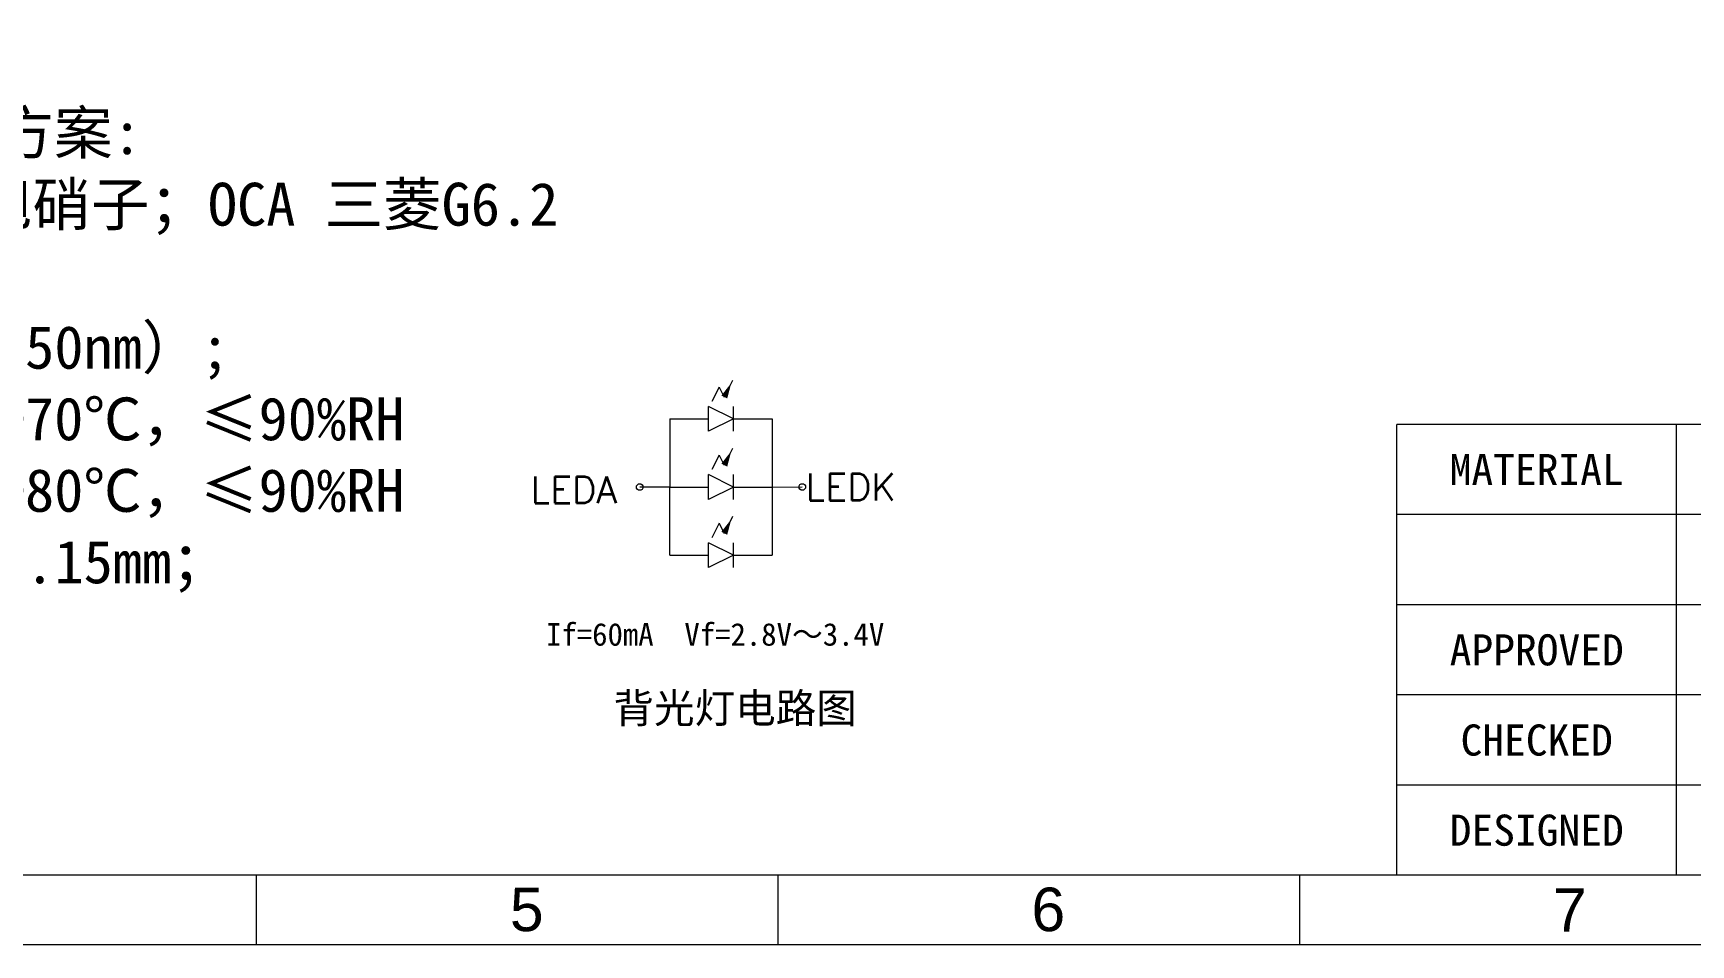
# Model space of a CAD drawing. Header units: millimetres. Extents: x 17 to 351, y 28 to 265.
# Drawn here: x 137.5 to 241, y 27.9 to 84.8 of the extents above; entities that cross this region are included whole.
import ezdxf
from ezdxf.enums import TextEntityAlignment as Align

# ---------------------------------------------------------------- set-up
doc = ezdxf.new("R2010")
doc.units = ezdxf.units.MM
doc.layers.add('图框', color=255, linetype='Continuous', lineweight=5)
doc.styles.add('C-E02$0$HZ', font='SimSun.ttf')
doc.styles.get("Standard").update_dxf_attribs({"font": 'arial.ttf'})
doc.styles.add('style2', font='romans.shx', dxfattribs={"bigfont": 'bigfont.shx'})
doc.styles.add('TEXTSTYLE_0', font='txt', dxfattribs={"width": 0.8})
doc.styles.add('宋体', font='SimSun.ttf')

msp = doc.modelspace()

# ---------------------------------------------------------------- linework, layer by layer
at = {"layer": '图框', "color": 3, "lineweight": 5}
for p, q in [((181.187, 63.174), (180.661, 62.122)), ((180.345, 62.755), (179.893, 61.853)), ((180.345, 62.756), (180.661, 62.122)), ((181.234, 60.769), (179.69, 61.541)), ((179.69, 59.996), (179.69, 61.541)), ((181.234, 59.996), (181.234, 61.541)), ((177.266, 60.769), (179.69, 60.769)), ((177.266, 60.769), (177.266, 56.516)), ((181.234, 60.769), (179.69, 59.997)), ((181.234, 60.769), (183.658, 60.769)), ((183.658, 60.769), (183.658, 52.264)), ((180.345, 58.503), (179.893, 57.6)), ((180.345, 58.503), (180.661, 57.87)), ((181.187, 58.921), (180.661, 57.87)), ((181.234, 56.516), (179.69, 57.289)), ((179.69, 55.744), (179.69, 57.288)), ((181.234, 55.744), (181.234, 57.288)), ((177.266, 56.516), (175.384, 56.517)), ((177.266, 56.516), (179.69, 56.516)), ((177.266, 52.263), (177.266, 56.516)), ((181.234, 56.516), (179.69, 55.744)), ((181.234, 56.516), (183.658, 56.516)), ((183.658, 56.517), (185.54, 56.518)), ((180.345, 54.25), (179.894, 53.347)), ((180.345, 54.25), (180.662, 53.617)), ((181.187, 54.668), (180.662, 53.617)), ((181.235, 52.264), (179.69, 53.036)), ((179.69, 51.491), (179.69, 53.036)), ((181.235, 51.491), (181.235, 53.036)), ((177.266, 52.263), (179.69, 52.263)), ((181.235, 52.264), (179.69, 51.491)), ((181.235, 52.264), (183.659, 52.264))]:
    msp.add_line(p, q, dxfattribs=at)
at = {"layer": '图框', "linetype": 'Continuous', "lineweight": 13}
for p, q in [((275.073, 60.421), (222.671, 60.421)), ((222.671, 32.279), (222.671, 60.421)), ((240.138, 32.279), (240.138, 60.421)), ((257.605, 54.793), (222.671, 54.793)), ((275.073, 49.164), (222.671, 49.164)), ((275.073, 43.536), (222.671, 43.536)), ((275.073, 37.908), (222.671, 37.908))]:
    msp.add_line(p, q, dxfattribs=at)
at = {"layer": '图框', "color": 7, "linetype": 'ByBlock', "lineweight": 13, "ltscale": 0.55}
for p, q in [((346.883, 32.279), (21.138, 32.279)), ((151.436, 32.279), (151.436, 27.935)), ((184.01, 32.279), (184.01, 27.935)), ((216.585, 32.279), (216.585, 27.935)), ((351.227, 27.935), (16.794, 27.935))]:
    msp.add_line(p, q, dxfattribs=at)
at = {"layer": '图框', "color": 3, "lineweight": 5}
for centre in [(175.384, 56.517), (185.54, 56.518)]:
    msp.add_circle(centre, 0.206, dxfattribs=at)
for points in [[(180.85, 62.042), (181.107, 63.014), (180.484, 62.225)], [(180.85, 57.79), (181.107, 58.762), (180.484, 57.973)], [(180.85, 53.537), (181.108, 54.509), (180.485, 53.72)]]:
    msp.add_solid(points, dxfattribs=at)

# ---------------------------------------------------------------- texts
at = {"color": 7, "insert": (102.326, 84.44), "char_height": 2.67856, "width": 136.62455, "attachment_point": 1, "style": '宋体'}
msp.add_mtext('{\\fSimSun|b0|i0|c134|p54;技术参数}：\\P1.IC海栎创{\\C1;CST816D}:方案:\\P{\\C256;2.TP结构：G+\\fArial|b0|i0|c134|p34;F\\fSimSun|b0|i0|c134|p2;；CG旭硝子；OCA 三菱G6.2\\P}3.表面硬度：＞6H；\\P4.透光率：≥85％（550nm）;\\P5.工作环境：-20℃~+70℃，≤90%RH\\P6.储存环境：-30℃~+80℃，≤90%RH\\P7.未注尺寸公差按±0.15mm；\\P8.产品符合RoHS指令；', dxfattribs=at)
at = {"layer": '图框', "linetype": 'Continuous', "lineweight": 13, "style": 'TEXTSTYLE_0'}
for s, width, p, p2 in [('MATERIAL', 0.763636, (225.97, 56.637), (236.839, 56.637)), ('APPROVED', 0.7, (225.97, 45.38), (236.839, 45.38)), ('CHECKED', 0.735, (226.649, 39.751), (236.159, 39.751)), ('DESIGNED', 0.763636, (225.97, 34.123), (236.839, 34.123))]:
    msp.add_text(s, height=1.9408, dxfattribs=dict(at, width=width)).set_placement(p, p2, align=Align.FIT)
at = {"layer": '图框', "color": 3, "lineweight": 5}
for s, height, style, p in [('LEDA', 1.6814, 'style2', (168.561, 55.501)), ('LEDK', 1.6814, 'style2', (185.74, 55.676)), ('If=60mA  Vf=2.8V～3.4V', 1.41129, 'C-E02$0$HZ', (169.534, 46.611))]:
    msp.add_text(s, height=height, dxfattribs=dict(at, style=style)).set_placement(p)
at = {"layer": '图框', "color": 4, "lineweight": 5, "insert": (173.744, 42.612), "char_height": 1.85755, "width": 16.28274, "attachment_point": 4}
msp.add_mtext('{\\fSimSun|b0|i0|c134|p54;背光灯电路图}', dxfattribs=at)
at = {"layer": '图框', "color": 7, "linetype": 'ByBlock', "lineweight": 13, "ltscale": 0.55, "char_height": 2.715, "width": 4.62148, "attachment_point": 7}
for s, insert in [('5', (167.276, 28.753)), ('6', (199.851, 28.753)), ('7', (232.425, 28.753))]:
    msp.add_mtext(s, dxfattribs=dict(at, insert=insert))

doc.saveas('drawing.dxf')
